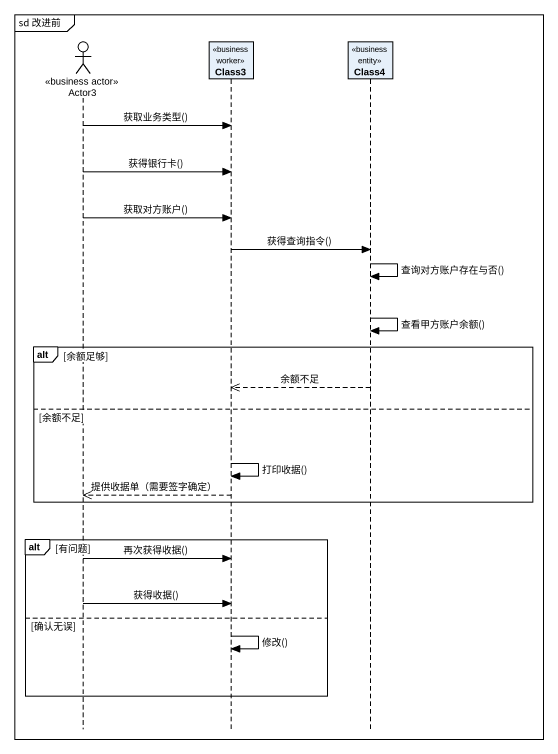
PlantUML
@startuml
mainframe sd 改进前
hide footbox
actor Actor3 <<business actor>>
participant Class3 <<business worker>>
participant Class4 <<business entity>>

Actor3 -> Class3 : 获取业务类型()
Actor3 -> Class3 : 获得银行卡()
Actor3 -> Class3 : 获取对方账户()
Class3 -> Class4 : 获得查询指令()
Class4 -> Class4 : 查询对方账户存在与否()
Class4 -> Class4 : 查看甲方账户余额()
alt 余额足够
  Class4 -->> Class3 : 余额不足
else 余额不足
  Class3 -> Class3 : 打印收据()
  Class3 -->> Actor3 : 提供收据单（需要签字确定）
end
alt 有问题
  Actor3 -> Class3 : 再次获得收据()
  Actor3 -> Class3 : 获得收据()
else 确认无误
  Class3 -> Class3 : 修改()
end
@enduml
